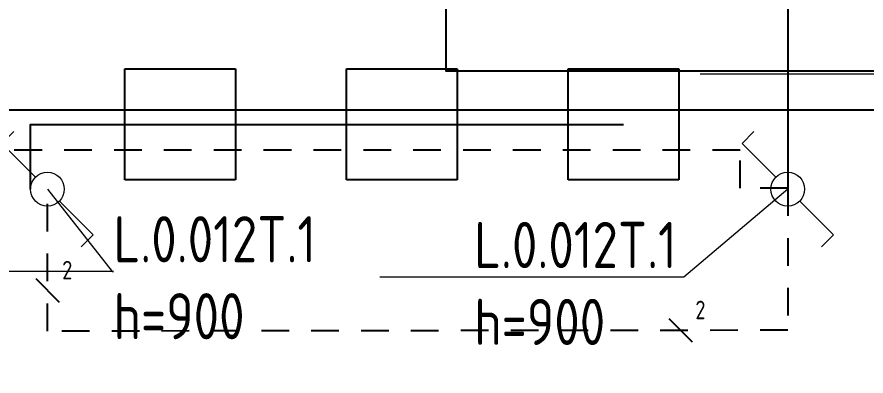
# Model space of a CAD drawing. Header units: millimetres. Extents: x -298345 to 861279, y -149517 to 72226.
# Drawn here: x 24688 to 29285, y 20957 to 22902 of the extents above; entities that cross this region are included whole.
import ezdxf
from ezdxf import colors
from ezdxf.entities.mleader import LeaderData, LeaderLine
from ezdxf.math import Vec2, Vec3

# ---------------------------------------------------------------- set-up
doc = ezdxf.new("R2010")
doc.units = ezdxf.units.MM
doc.linetypes.add('JIS_02_0.7', pattern=[1.35, 0.75, -0.6])
doc.layers.get('0').update_dxf_attribs({"plot": 0})
for name, color, linetype in [('0_UNC_12 ДСУП. Трассы', 104, 'Continuous'), ('0_UNC_3 Свет. Выключатели 230', 1, 'Continuous'), ('0_UNC_3 Свет. Выключатели 230. Трассы', 1, 'Continuous'), ('0_UNC_3 Свет. Трассы', 1, 'Continuous'), ('0_UNC_3.2 Аварийный свет. Трассы', 1, 'Continuous')]:
    doc.layers.add(name, color=color, linetype=linetype)
doc.layers.add('0_UNC_3 Свет. Оборудование', color=7, linetype='Continuous', true_color=0x991b1e)
doc.styles.add('Unecom', font='GOST2304A_0.ttf', dxfattribs={"height": 2.5})

# ---------------------------------------------------------------- blocks, each defined once
blk = doc.blocks.new('*U115')
at = {"color": 0, "lineweight": 13}
for points in [[(0, 1.734), (0, 4.179), (0.867, 4.179)], [(0, 0), (0, -2.445), (-0.867, -2.445)]]:
    blk.add_lwpolyline(points, dxfattribs=at)
blk.add_circle((0, 0.867), 0.867, dxfattribs=at)
blk.add_circle((0, 0.867), 0.867, dxfattribs=at)
blk.add_circle((0, 0.867), 0.867, dxfattribs=at)
blk.add_circle((0, 0.867), 0.867, dxfattribs=at)
blk.add_circle((0, 0.867), 0.867, dxfattribs=at)
at = {"color": 0, "style": 'Unecom', "flags": 9}
for tag in ['ГРУППА', 'НАИМЕНОВАНИЕ']:
    blk.add_attdef(tag, (0, 0), '', height=2.5, dxfattribs=at)
blk = doc.blocks.new('_None')
blk = doc.blocks.new('ELTOOL_CABLE_TICK_ANNO_100_1p8_0p8_0p6')
at = {"linetype": 'ByBlock'}
blk.add_line((-63.6, 63.6), (63.6, -63.6), dxfattribs=at)
at = {"style": 'Unecom'}
blk.add_attdef('COUNT', (80, 60), '', height=100, dxfattribs=at)
blk = doc.blocks.new('ELF Световой потолок - Лайтбокс прямоугольный - Лайтбокс прямоугольный_ 600х600-2353715-План расположения приборов освещения_ выключателей_ групп освещения цокольного этажа на отметке -4_800')
at = {"color": 0}
for p, q in [((-300, -300), (-300, 300)), ((-300, 300), (300, 300)), ((300, 300), (300, -300)), ((300, -300), (-300, -300))]:
    blk.add_line(p, q, dxfattribs=at)
at = {"color": 0, "style": 'Unecom', "flags": 9}
for tag in ['ГРУППА', 'МОЩНОСТЬ', 'НАИМЕНОВАНИЕ']:
    blk.add_attdef(tag, (0, 0), '', height=2.5, dxfattribs=at)

msp = doc.modelspace()

# ---------------------------------------------------------------- linework, layer by layer
at = {"layer": '0_UNC_3 Свет. Выключатели 230. Трассы', "linetype": 'Continuous'}
msp.add_lwpolyline([(48799.2, 45990.7), (48799.2, 45280.8), (51079.5, 45280.8), (51079.5, 43111.9), (45578, 43111.9), (45578, 38301.1), (42790.8, 38293), (42790.8, 30453.8), (30527.6, 30453.8), (30527.5, 23040.9), (28861.4, 23036.1), (28861.4, 21969.4)], dxfattribs=at)
at = {"layer": '0_UNC_3 Свет. Выключатели 230. Трассы', "linetype": 'JIS_02_0.7', "ltscale": 200}
msp.add_lwpolyline([(28861.4, 21974.2), (28603.9, 21974.2), (28603.9, 22180.2), (24191.4, 22180.2), (24191.4, 21974.2)], dxfattribs=at)
at = {"layer": '0_UNC_3 Свет. Выключатели 230. Трассы', "color": 6, "linetype": 'JIS_02_0.7', "ltscale": 200}
msp.add_lwpolyline([(28861.4, 21974.2), (28861.4, 21205.2), (24853.2, 21200.4), (24853.2, 21969.4)], dxfattribs=at)
msp.add_lwpolyline([(28861.4, 21974.2), (28861.4, 21205.2), (24853.2, 21200.4), (24853.2, 21969.4)], dxfattribs=at)
at = {"layer": '0_UNC_3 Свет. Трассы'}
msp.add_lwpolyline([(24761.1, 21969.4), (24761.1, 22320.2), (27972.1, 22320.2)], dxfattribs=at)
at = {"layer": '0_UNC_3.2 Аварийный свет. Трассы'}
msp.add_lwpolyline([(40948.7, 36087), (36419.1, 36087), (36319.1, 35987), (36319.1, 30092.3), (36319.1, 30092.3), (33569.1, 30092.3), (33569.1, 30092.3), (33569.1, 22397.3), (33569.1, 22397.3), (21614.1, 22397.3), (21564.1, 22397.3), (21564.1, 16148.4), (20963.2, 16148.4, 1), (20763.2, 16148.4), (16690.1, 16148.4), (16690.1, 15551.5), (16230.1, 15551.5), (16230.1, 16717.8), (16690.1, 16717.8), (16690.1, 17238.8), (15174.4, 17238.8), (15174.4, 15551.5), (7894.1, 15551.5)], format="xyb", dxfattribs=at)
msp.add_lwpolyline([(33469.1, 22608.8), (27012.6, 22608.8), (27012.6, 23009), (25632.4, 23009), (25632.4, 28954)], dxfattribs=at)

# ---------------------------------------------------------------- block references
at = {"layer": '0_UNC_3 Свет. Выключатели 230', "color": 244, "true_color": 0x991b1e, "xscale": 105.6317492348601, "yscale": 105.6317492348601, "zscale": 105.6317492348601, "rotation": 45}
for p in [(24917.9, 21904.6), (28926.1, 21904.6)]:
    msp.add_blockref('*U115', p, dxfattribs=at)
at = {"layer": '0_UNC_3 Свет. Выключатели 230. Трассы'}
for p in [(24853.2, 21421.1), (28281.1, 21205.2)]:
    msp.add_blockref('ELTOOL_CABLE_TICK_ANNO_100_1p8_0p8_0p6', p, dxfattribs=at).add_auto_attribs({'COUNT': '2'})
at = {"layer": '0_UNC_3 Свет. Оборудование', "color": 1, "true_color": 0xff0000}
for p in [(25572.1, 22320.2), (26772.1, 22320.2), (27972.1, 22320.2)]:
    msp.add_blockref('ELF Световой потолок - Лайтбокс прямоугольный - Лайтбокс прямоугольный_ 600х600-2353715-План расположения приборов освещения_ выключателей_ групп освещения цокольного этажа на отметке -4_800', p, dxfattribs=at)

# ---------------------------------------------------------------- leaders
at = {"layer": '0_UNC_12 ДСУП. Трассы', "ltscale": 2}
ml = msp.add_multileader_mtext('Standard', dxfattribs=at)
ml.set_content('Спуск кабельных линий на первый этаж', color=7, style='Unecom')
ml.set_leader_properties(color=7, linetype='ByLayer', lineweight=13)
ml.set_arrow_properties(name='NONE')
ml.build(insert=Vec2(0, 0))
ml.multileader.update_dxf_attribs({"text_left_attachment_type": 6, "text_right_attachment_type": 6, "text_bottom_attachment_type": 10, "dogleg_length": 0, "arrow_head_size": 0, "scale": 150})
ctx = ml.context
ctx.base_point, ctx.scale, ctx.char_height, ctx.arrow_head_size, ctx.landing_gap_size, ctx.plane_origin = Vec3(301607.1, 25241.7), 150, 375, 0, 3, Vec3(312853.2, 25665.6)
ctx.left_attachment, ctx.right_attachment, ctx.top_attachment, ctx.text_align_type = 6, 6, 10, 2
notes = []
notes.append((ctx, [(0, (1, 1, 0), (304772.6, 25241.7), (-1, 0), 0, [(0, [(311192.2, 21672.3)], 0, [])])]))
ctx.mtext.insert, ctx.mtext.width, ctx.mtext.alignment, ctx.mtext.flow_direction = Vec3(304769.6, 25691.7), 3570.512, 3, 5
at = {"layer": '0_UNC_3 Свет. Выключатели 230', "color": 7, "ltscale": 200}
ml = msp.add_multileader_mtext('Standard', dxfattribs=at)
ml.set_content('L.0.001Э.1\\Ph=900', color=7, style='Unecom')
ml.set_leader_properties(color=7, linetype='ByLayer', lineweight=13)
ml.set_arrow_properties(name='NONE')
ml.build(insert=Vec2(0, 0))
ml.multileader.update_dxf_attribs({"text_left_attachment_type": 6, "text_right_attachment_type": 6, "text_bottom_attachment_type": 10, "dogleg_length": 0.08, "arrow_head_size": 100, "scale": 100})
ctx = ml.context
ctx.base_point, ctx.scale, ctx.char_height, ctx.arrow_head_size, ctx.landing_gap_size, ctx.plane_origin = Vec3(30036.5, 22592.4), 100, 250, 100, 0, Vec3(-262346.1, -13426.9)
ctx.left_attachment, ctx.right_attachment, ctx.top_attachment = 6, 6, 10
notes.append((ctx, [(0, (1, 1, 0), (30028.5, 22592.4), (1, 0), 8, [(0, [(29904.5, 23418.1)], 0, [])])]))
ctx.mtext.insert, ctx.mtext.flow_direction = Vec3(30036.5, 22892.4), 5
ml = msp.add_multileader_mtext('Standard', dxfattribs=at)
ml.set_content('L.0.012T.1\\Ph=900', color=7, style='Unecom')
ml.set_leader_properties(color=7, linetype='ByLayer', lineweight=13)
ml.set_arrow_properties(name='NONE')
ml.build(insert=Vec2(0, 0))
ml.multileader.update_dxf_attribs({"text_left_attachment_type": 6, "text_right_attachment_type": 6, "text_bottom_attachment_type": 10, "dogleg_length": 0.08, "arrow_head_size": 100, "scale": 100})
ctx = ml.context
ctx.base_point, ctx.scale, ctx.char_height, ctx.arrow_head_size, ctx.landing_gap_size, ctx.plane_origin = Vec3(25210.9, 21523.1), 100, 250, 100, 0, Vec3(-267397.5, -14875.6)
ctx.left_attachment, ctx.right_attachment, ctx.top_attachment = 6, 6, 10
notes.append((ctx, [(0, (1, 1, 0), (25202.9, 21523.1), (1, 0), 8, [(0, [(24853.2, 21969.4)], 0, [])])]))
ctx.mtext.insert, ctx.mtext.flow_direction = Vec3(25210.9, 21823.1), 5
ml = msp.add_multileader_mtext('Standard', dxfattribs=at)
ml.set_content('L.0.012T.1\\Ph=900', color=7, style='Unecom')
ml.set_leader_properties(color=7, linetype='ByLayer', lineweight=13)
ml.set_arrow_properties(name='NONE')
ml.build(insert=Vec2(0, 0))
ml.multileader.update_dxf_attribs({"text_left_attachment_type": 6, "text_right_attachment_type": 6, "text_bottom_attachment_type": 10, "dogleg_length": 0.08, "arrow_head_size": 100, "scale": 100})
ctx = ml.context
ctx.base_point, ctx.scale, ctx.char_height, ctx.arrow_head_size, ctx.landing_gap_size, ctx.plane_origin = Vec3(27163.6, 21492), 100, 250, 100, 0, Vec3(-263389.2, -14875.6)
ctx.left_attachment, ctx.right_attachment, ctx.top_attachment = 6, 6, 10
notes.append((ctx, [(1, (1, 1, 0), (28298.3, 21492), (-1, 0), 8, [(0, [(28861.4, 21969.3)], 0, [])])]))
ctx.mtext.insert, ctx.mtext.flow_direction = Vec3(27163.6, 21792), 5
for ctx, leaders in notes:
    for number, flags, end, landing, length, lines in leaders:
        leader = LeaderData()
        leader.index, (leader.has_last_leader_line, leader.has_dogleg_vector, leader.attachment_direction) = number, flags
        leader.last_leader_point, leader.dogleg_vector, leader.dogleg_length = Vec3(end), Vec3(landing), length
        for number, points, colour, breaks in lines:
            line = LeaderLine()
            line.index, line.vertices, line.color, line.breaks = number, Vec3.list(points), colors.encode_raw_color(colour), breaks
            leader.lines.append(line)
        ctx.leaders.append(leader)

doc.saveas('drawing.dxf')
